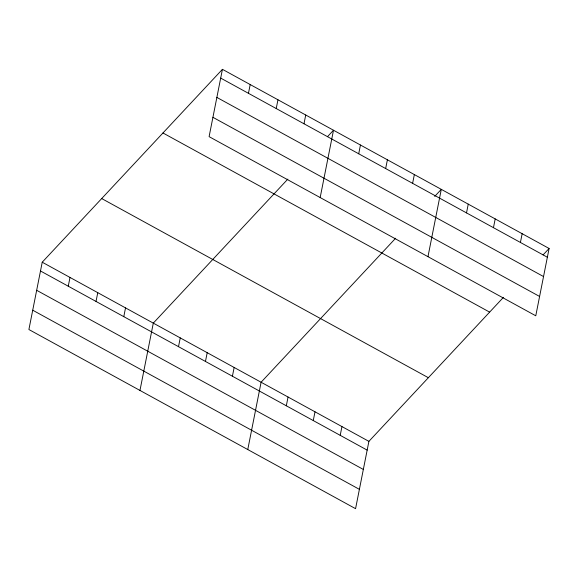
<?xml version="1.0" encoding="UTF-8"?>
<svg xmlns="http://www.w3.org/2000/svg" width="578" height="578" viewBox="0 0 578 578"><rect width="100%" height="100%" fill="white"/><g stroke="black" fill="none" stroke-linecap="round" stroke-linejoin="round"><path stroke-width="0.87" d="M222.429 69.324L209.099 136.639L535.77 315.79L549.1 248.475L222.429 69.324L42.23 262.21L28.9 329.525L355.571 508.676L368.901 441.361L503.452 297.338M68.262 286.211L69.996 277.44M96.027 301.434L97.761 292.67M123.793 316.665L125.527 307.893M139.97 390.439L153.3 323.124L287.844 179.101M178.508 346.67L180.249 337.899M248.461 93.325L250.195 84.554M205.465 361.452L207.199 352.681M276.226 108.548L277.96 99.784M232.414 376.227L234.148 367.464M303.992 123.779L305.726 115.008M247.767 449.554L261.097 382.239L395.648 238.223M320.169 197.553L333.499 130.238L327.488 136.668M286.312 405.792L288.046 397.021M358.714 153.784L360.448 145.013M313.262 420.567L315.003 411.796M385.663 168.566L387.397 159.795M340.211 435.35L341.952 426.578M412.613 183.342L414.347 174.578M427.973 256.668L441.296 189.353L434.692 196.426M466.511 212.906L468.252 204.135M493.46 227.681L495.202 218.91M520.417 242.464L522.151 233.693M543.096 254.905L549.1 248.475M220.695 78.095L547.366 257.239M216.866 97.415L543.537 276.559M212.928 117.32L539.599 296.463M162.96 132.976L489.631 312.127M101.692 198.557L428.363 377.709M42.23 262.21L368.901 441.361M40.489 270.981L367.167 450.125M36.667 290.3L363.338 469.444M32.722 310.205L359.4 489.349"/></g></svg>
